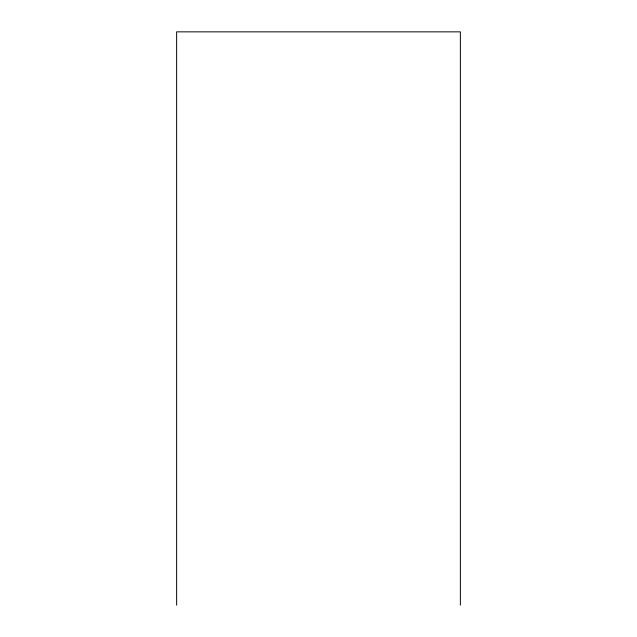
<?xml version="1.0" encoding="UTF-8"?>
<svg xmlns="http://www.w3.org/2000/svg" width="637" height="637" viewBox="0 0 637 637"><rect width="100%" height="100%" fill="white"/><g stroke="black" fill="none" stroke-linecap="round" stroke-linejoin="round"><path stroke-width="0.96" d="M460.368 605.15L460.368 31.85L176.632 31.85L176.632 605.15"/></g></svg>
